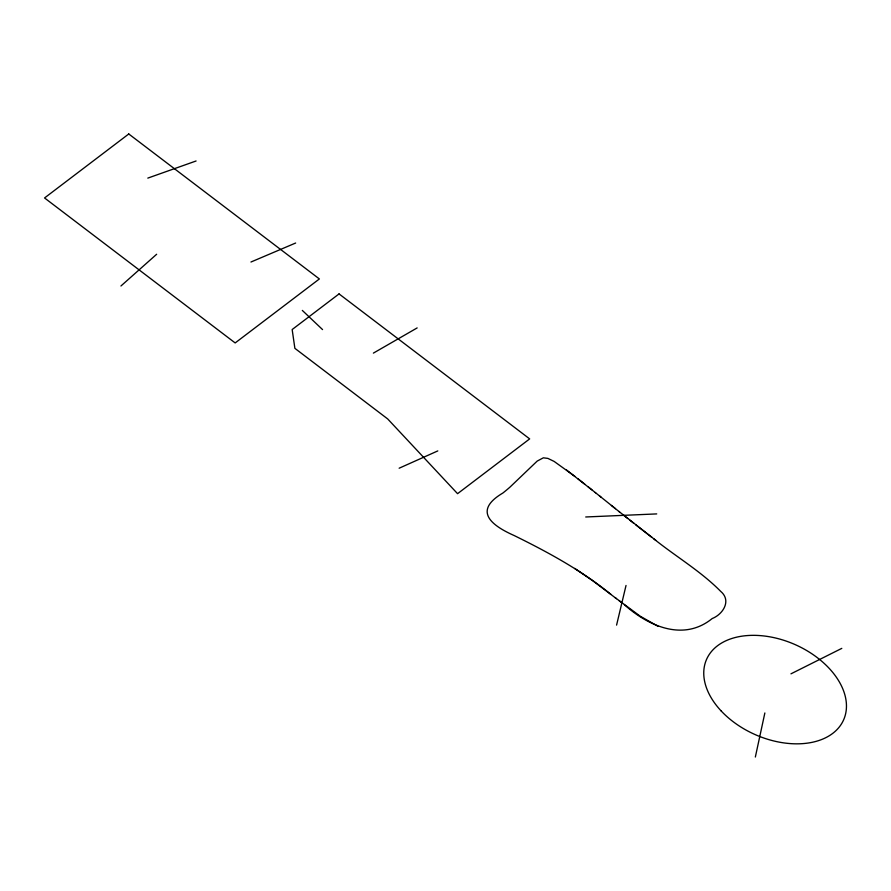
<?xml version="1.0" encoding="UTF-8"?>
<svg xmlns="http://www.w3.org/2000/svg" width="891" height="891" viewBox="0 0 891 891"><rect width="100%" height="100%" fill="white"/><g stroke="black" fill="none" stroke-linecap="round" stroke-linejoin="round"><path stroke-width="1.34" d="M755.345 757.027L764.857 712.967M616.583 625.103L626.028 585.465M120.942 285.989L156.649 254.258M373.385 353.114L417.155 327.921M790.963 673.83L841.795 648.37M399.146 468.209L437.804 450.913M250.95 262.021L295.656 243.02M147.806 178.111L196.087 160.981M585.721 516.98L656.723 513.907M624.368 604.722C648.436 626.161 683.475 641.899 712.187 618.554C722.98 614.311 731.778 600.601 720.685 591.368C700.76 571.153 675.957 556.652 653.916 538.932M658.026 626.317L640.239 616.216L615.135 597.638M610.903 594.375C581.545 570.396 548.143 552.264 514.263 535.58C489.961 524.832 473.522 510.409 502.914 493.001A355.955 233.988 23.8 0 0 509.864 487.221L537.195 461.093L543.354 457.818L547.909 458.408L554.124 461.415L574.907 476.384M574.74 568.425L592.793 580.765L616.461 598.663M566.442 469.925L595.633 492.801M655.865 540.425L618.955 511.49M619.2 600.757L621.896 602.828M651.956 537.44L635.929 524.966M578.036 478.823L584.719 484.103M633.902 523.362L629.848 520.155M627.821 518.551L623.778 515.332M588.249 486.909L591.891 489.805M595.266 492.511L600.968 497.078M611.393 505.442L615.492 508.716M619.613 512.013L599.465 495.864M302.327 310.424L322.553 329.592M128.761 133.973L44.55 197.958L235.168 342.935L319.379 278.95L128.761 133.973M339.048 293.907L292.159 329.536L294.876 348.336L387.696 418.937L457.562 493.681L529.666 438.895L339.048 293.907M721.042 710.818A74.889 49.228 23.8 0 0 842.463 722.2A74.889 49.228 23.8 0 0 761.827 635.74A74.889 49.228 23.8 0 0 721.042 710.818"/></g></svg>
